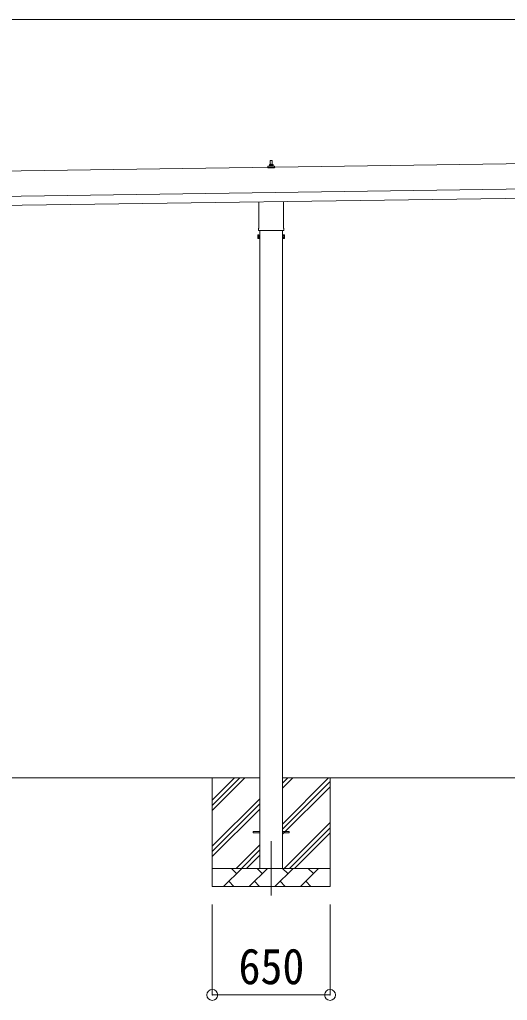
# Model space of a CAD drawing. Units: millimetres at full size, sheet at 1:60; details may follow other scales. Extents: x -16864 to 16864, y -11640 to 11640.
# Drawn here: x 2600 to 5292, y -8356 to -2940 of the extents above; entities that cross this region are included whole.
import ezdxf
from ezdxf.enums import TextEntityAlignment as Align

# ---------------------------------------------------------------- set-up
doc = ezdxf.new("R2010")
doc.units = ezdxf.units.MM
doc.header["$LTSCALE"] = 60
doc.header["$PDMODE"] = 32
doc.header["$PDSIZE"] = 60
doc.linetypes.add('CHAIN1', pattern=[8, 5, -1, 1, -1])
for name, color, linetype, lineweight in [('0-1_Defpoints', 7, 'CHAIN1', 9), ('0-2_TEXT1', 4, 'Continuous', 9), ('0-3_SHAPE', 7, 'Continuous', 9), ('0-8_TABLE1', 6, 'Continuous', 9)]:
    doc.layers.add(name, color=color, linetype=linetype, lineweight=lineweight)
doc.styles.add('ＭＳ ゴシック', font='')
doc.styles.get('ＭＳ ゴシック').set_extended_font_data('MS Gothic')

msp = doc.modelspace()

# ---------------------------------------------------------------- linework, layer by layer
at = {"layer": '0-1_Defpoints'}
msp.add_line((3988, -7477.47), (3988, -7826.47), dxfattribs=at)
at = {"layer": '0-2_TEXT1'}
for p, q in [((6665.75, -3717.1), (1300.8, -3793.74)), ((3982.31, -3742.5), (3983.04, -3718.97)), ((3984.04, -3718), (3992.58, -3718)), ((3993.58, -3718.97), (3994.31, -3742.5)), ((3970.06, -3758), (3970.06, -3750.28)), ((4006.56, -3758), (3970.06, -3758)), ((3970.44, -3749.5), (4006.18, -3749.5)), ((3970.82, -3749.31), (3977.55, -3747.68)), ((3977.93, -3747.5), (3998.69, -3747.5)), ((3978.31, -3746.71), (3978.31, -3742.5)), ((3979.31, -3742.5), (3997.31, -3742.5)), ((3998.31, -3746.71), (3998.31, -3742.5)), ((4005.8, -3749.31), (3999.07, -3747.68)), ((4006.56, -3758), (4006.56, -3750.28)), ((1302.8, -3933.72), (6667.75, -3857.08)), ((1303.51, -3983.72), (6668.47, -3907.08)), ((3919.7, -4091.98), (3919.7, -3946.34)), ((4056.3, -3944.39), (4056.3, -4091.98)), ((3918, -4100.76), (3918, -4095.26)), ((4055.94, -4104.26), (3920.07, -4104.26)), ((3925.5, -4104.26), (3925.5, -7627.47)), ((4050.5, -7627.47), (4050.5, -4104.26)), ((4058, -4095.26), (4058, -4100.76)), ((3914, -4130.26), (3914.76, -4128.94)), ((3914, -4130.26), (3914, -4147.26)), ((3914, -4147.26), (3914.76, -4148.57)), ((3921, -4133.85), (3914.76, -4133.85)), ((3921, -4143.66), (3914.76, -4143.66)), ((3921, -4148.57), (3914.76, -4148.57)), ((3923.5, -4147.96), (3921, -4147.96)), ((4052.5, -4147.96), (4055, -4147.96)), ((4055, -4133.85), (4061.24, -4133.85)), ((4055, -4143.66), (4061.24, -4143.66)), ((4055, -4148.57), (4061.24, -4148.57)), ((4062, -4130.26), (4061.24, -4128.94)), ((4062, -4147.26), (4061.24, -4148.57)), ((4062, -4130.26), (4062, -4147.26)), ((3888, -7422.97), (3925.5, -7422.97)), ((3888, -7431.97), (3888, -7422.97)), ((3888, -7422.97), (3925.5, -7422.97)), ((3888, -7431.97), (3888, -7422.97)), ((3888, -7431.97), (3925.5, -7431.97)), ((3888, -7431.97), (3925.5, -7431.97)), ((4050.5, -7422.97), (4088, -7422.97)), ((4050.5, -7422.97), (4088, -7422.97)), ((4050.5, -7431.97), (4088, -7431.97)), ((4050.5, -7431.97), (4088, -7431.97)), ((4088, -7431.97), (4088, -7422.97)), ((4088, -7431.97), (4088, -7422.97))]:
    msp.add_line(p, q, dxfattribs=at)
for points in [[(3921, -4148.57), (3921, -4128.94), (3914.76, -4128.94)], [(3921, -4147.96), (3921, -4129.56), (3923.5, -4129.56)], [(4055, -4147.96), (4055, -4129.56), (4052.5, -4129.56)], [(4055, -4148.57), (4055, -4128.94), (4061.24, -4128.94)]]:
    msp.add_lwpolyline(points, dxfattribs=at)
for points in [[(3923.5, -4149.26), (3923.5, -4128.26), (3925.5, -4128.26), (3925.5, -4149.26)], [(4052.5, -4149.26), (4052.5, -4128.26), (4050.5, -4128.26), (4050.5, -4149.26)]]:
    msp.add_lwpolyline(points, close=True, dxfattribs=at)
for centre, radius, start, end in [((3984.04, -3719), 1, 90, 178.60509), ((3992.58, -3719), 1, 1.39491, 90), ((3971.06, -3750.28), 1, 103.62699, 180), ((3977.31, -3746.71), 1, 283.62699, 0), ((3982.4, -3743.13), 4.13, 90, 171.17633), ((3979.31, -3743.5), 1, 90, 180), ((3991.64, -3742.5), 4.83, 133.60282, 180), ((3984.98, -3742.5), 4.83, 0, 46.39718), ((3994.22, -3743.13), 4.13, 8.82367, 90), ((3997.31, -3743.5), 1, 0, 90), ((3999.31, -3746.71), 1, 180, 256.37301), ((4005.56, -3750.28), 1, 0, 76.37301), ((3922, -4095.26), 4, 125.09963, 180), ((3922, -4100.76), 4, 180, 194.47751), ((3922, -4100.76), 4, 194.47751, 241.04498), ((4054, -4100.76), 4, 298.95502, 345.52249), ((4054, -4095.26), 4, 0, 54.90037), ((4054, -4100.76), 4, 345.52249, 0), ((3930.24, -4138.76), 16.24, 162.41205, 197.58795), ((3918.35, -4131.4), 4.34, 145.61575, 214.38425), ((3918.35, -4146.12), 4.34, 145.61575, 214.38425), ((4045.76, -4138.76), 16.24, 342.41205, 17.58795), ((4057.66, -4131.4), 4.34, 325.61575, 34.38425), ((4057.66, -4146.12), 4.34, 325.61575, 34.38425)]:
    msp.add_arc(centre, radius, start, end, dxfattribs=at)
at = {"layer": '0-3_SHAPE'}
for p, q in [((3925.5, -7127.47), (2250.5, -7127.47)), ((3663, -7127.47), (3663, -7727.47)), ((3663, -7250.95), (3786.49, -7127.47)), ((3663, -7279.24), (3814.77, -7127.47)), ((3663, -7307.52), (3843.05, -7127.47)), ((5725.5, -7127.47), (4050.5, -7127.47)), ((4050.5, -7156.3), (4079.33, -7127.47)), ((4050.5, -7184.58), (4107.61, -7127.47)), ((4050.5, -7382.57), (4303, -7130.07)), ((4050.5, -7410.85), (4313, -7148.35)), ((4313, -7127.47), (4313, -7727.47)), ((4050.5, -7439.14), (4313, -7176.64)), ((3663, -7505.51), (3925.5, -7243.01)), ((3663, -7533.8), (3925.5, -7271.3)), ((3663, -7562.08), (3925.5, -7299.58)), ((4060.16, -7627.47), (4313, -7374.63)), ((4088.44, -7627.47), (4313, -7402.91)), ((4116.73, -7627.47), (4313, -7431.2)), ((3795.6, -7627.47), (3925.5, -7497.57)), ((3823.89, -7627.47), (3925.5, -7525.85)), ((3852.17, -7627.47), (3925.5, -7554.14)), ((3663, -7627.47), (4313, -7627.47)), ((3725.87, -7727.47), (3825.87, -7627.47)), ((3797.32, -7656.02), (3768.76, -7627.47)), ((3867.29, -7727.47), (3967.29, -7627.47)), ((3938.74, -7656.02), (3910.19, -7627.47)), ((4008.71, -7727.47), (4108.71, -7627.47)), ((4080.16, -7656.02), (4051.61, -7627.47)), ((4150.14, -7727.47), (4250.14, -7627.47)), ((4221.58, -7656.02), (4193.03, -7627.47)), ((4313, -7727.47), (3663, -7727.47)), ((3754.42, -7698.92), (3782.98, -7727.47)), ((3895.85, -7698.92), (3924.4, -7727.47)), ((4037.27, -7698.92), (4065.82, -7727.47)), ((4178.69, -7698.92), (4207.24, -7727.47))]:
    msp.add_line(p, q, dxfattribs=at)
at = {"layer": '0-8_TABLE1'}
for p, q in [((12108.71, -2939.83), (1269.79, -2939.83)), ((3663, -8326.47), (3663, -7826.47)), ((4313, -8326.47), (4313, -7826.47)), ((3663, -8326.47), (4313, -8326.47))]:
    msp.add_line(p, q, dxfattribs=at)
for p in [(3663, -8326.47), (4313, -8326.47)]:
    msp.add_point(p, dxfattribs=at)

# ---------------------------------------------------------------- texts
at = {"layer": '0-8_TABLE1', "color": 7, "style": 'ＭＳ ゴシック', "width": 0.9}
msp.add_text('650', height=197.9, dxfattribs=at).set_placement((3808, -8326.47), align=Align.BOTTOM_LEFT)

doc.saveas('drawing.dxf')
